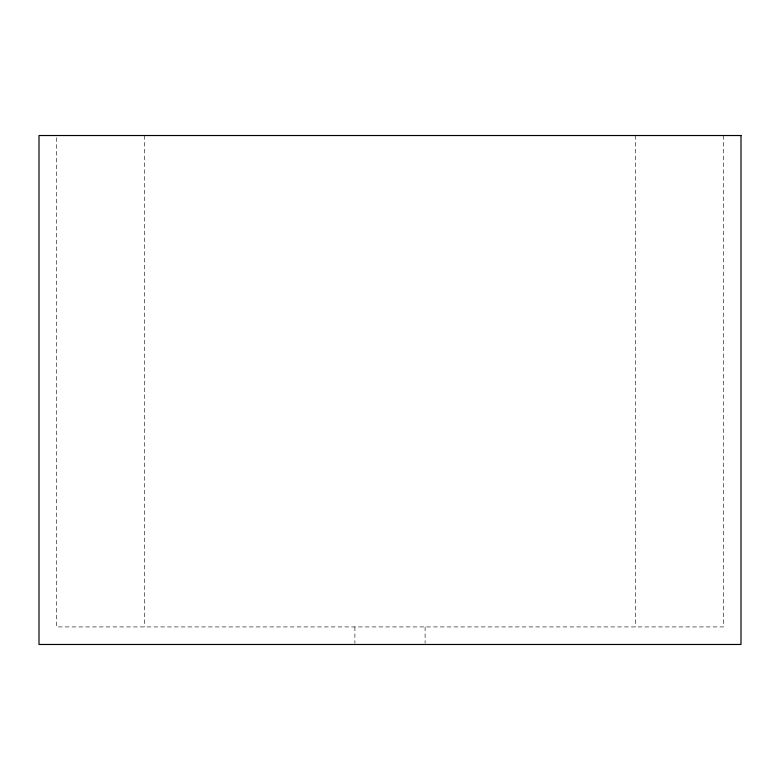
<?xml version="1.0" encoding="UTF-8"?>
<svg xmlns="http://www.w3.org/2000/svg" width="780" height="780" viewBox="0 0 780 780"><rect width="100%" height="100%" fill="white"/><g stroke="black" fill="none" stroke-linecap="round" stroke-linejoin="round"><path stroke-width="0.58" stroke-dasharray="3.9 2.92" d="M723.45 135.525L723.45 626.925L56.55 626.925L56.55 135.525M635.7 135.525L635.7 626.925M425.1 626.925L425.1 643.305M354.9 626.925L354.9 643.305M144.3 135.525L144.3 626.925"/><path stroke-width="1.17" d="M741 135.525L39 135.525L39 644.475L741 644.475L741 135.525"/></g></svg>
